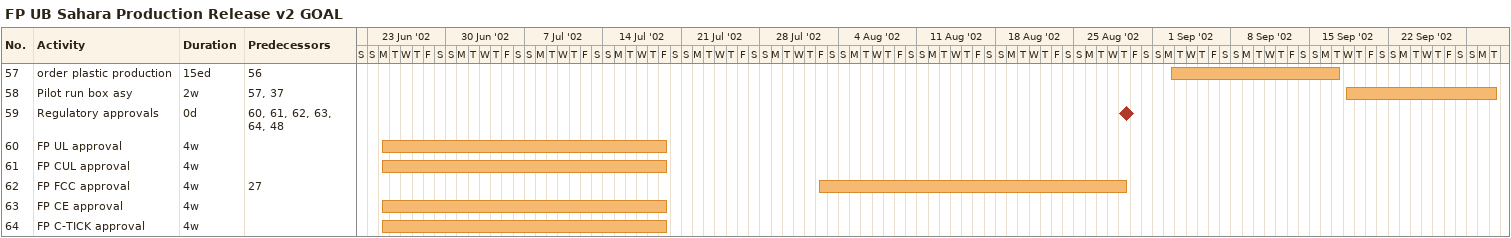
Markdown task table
FP UB Sahara Production Release v2 GOAL

| ID | Task | Duration | Start | Finish | Predecessors |
|---|---|---|---|---|---|
| 57 | order plastic production | 15ed | 2002-09-02 | 2002-09-17 | 56 |
| 58 | Pilot run box asy | 2w | 2002-09-18 | 2002-10-01 | 57, 37 |
| 59 | Regulatory approvals | 0d | 2002-08-29 | 2002-08-29 | 60, 61, 62, 63, 64, 48 |
| 60 | FP UL approval | 4w | 2002-06-24 | 2002-07-19 |  |
| 61 | FP CUL approval | 4w | 2002-06-24 | 2002-07-19 |  |
| 62 | FP FCC approval | 4w | 2002-08-02 | 2002-08-29 | 27 |
| 63 | FP CE approval | 4w | 2002-06-24 | 2002-07-19 |  |
| 64 | FP C-TICK approval | 4w | 2002-06-24 | 2002-07-19 |  |
